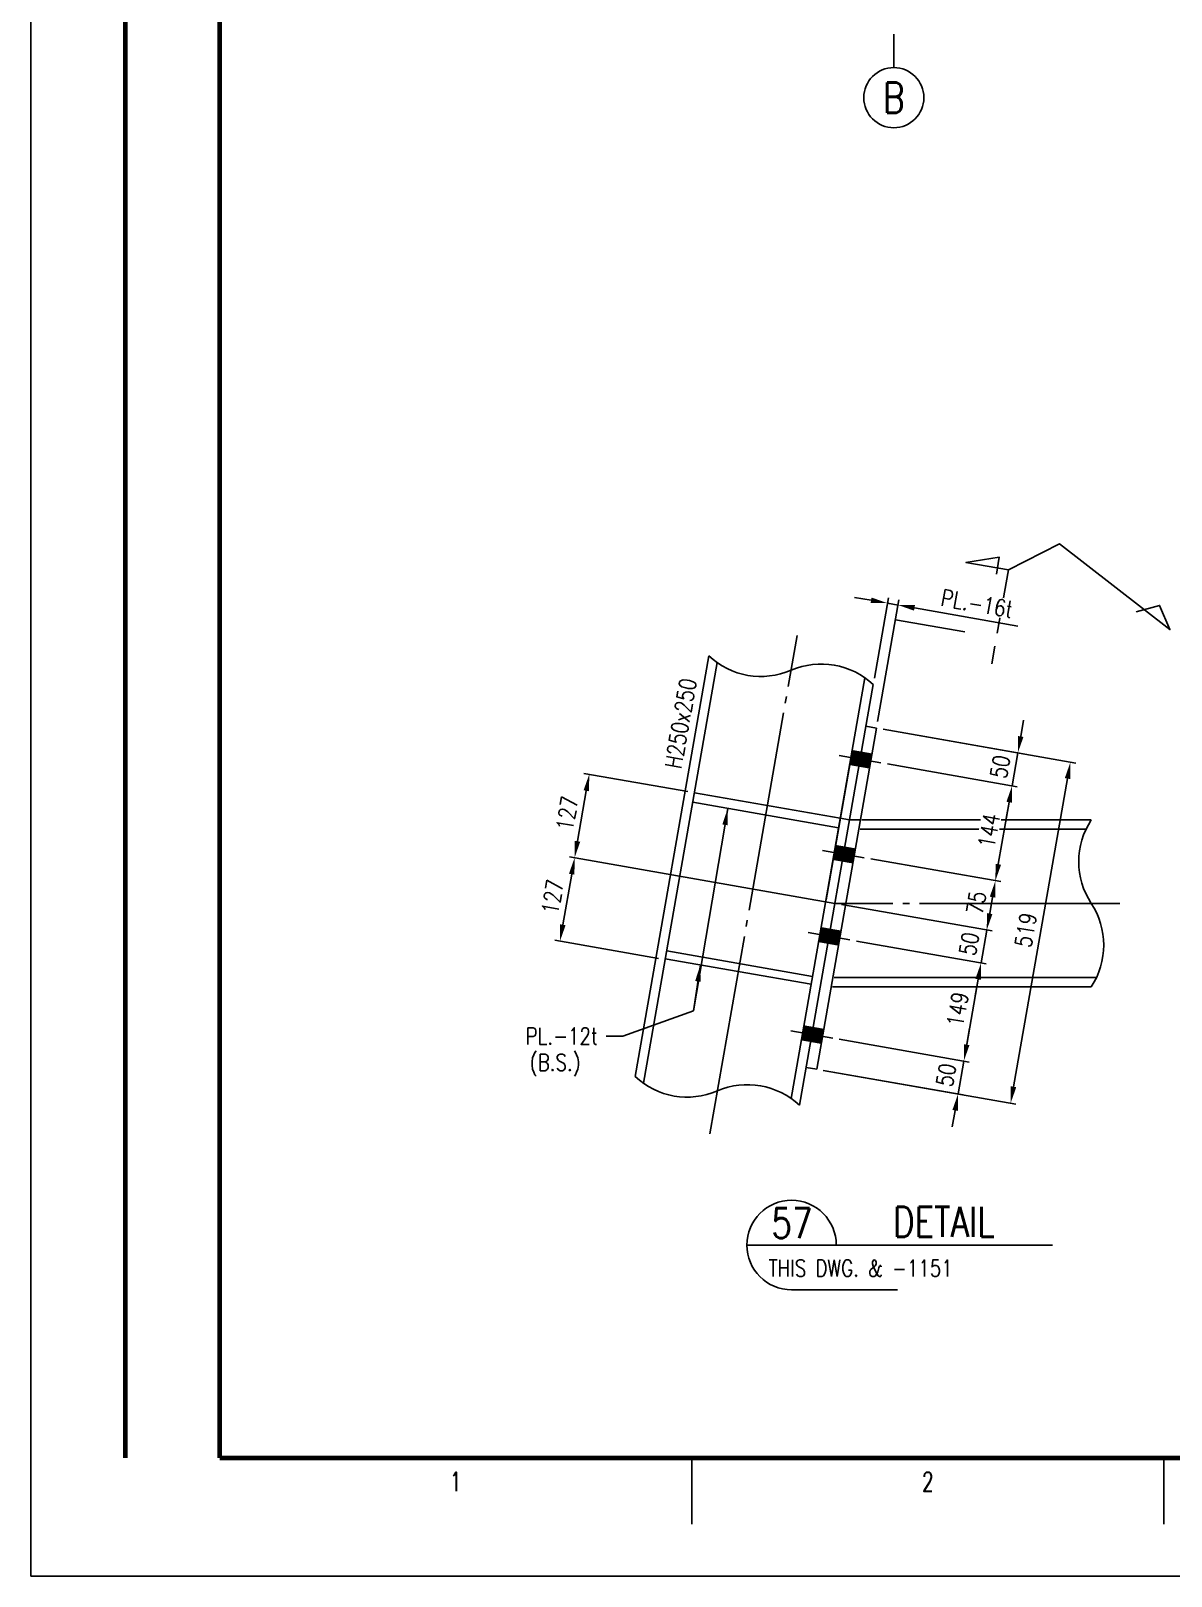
# Model space of a CAD drawing. Header units: millimetres. Extents: x 0 to 134087, y -49114 to 20834.
# Drawn here: x 62431 to 68411, y 14 to 8116 of the extents above; entities that cross this region are included whole.
import ezdxf
from ezdxf.enums import TextEntityAlignment as Align

# ---------------------------------------------------------------- set-up
doc = ezdxf.new("R2010")
doc.units = ezdxf.units.MM
doc.header["$LTSCALE"] = 35
doc.linetypes.add('JNK-CENTER', pattern=[34, 30, -1.5, 1, -1.5])
for name, color, linetype in [('CEN-R', 1, 'JNK-CENTER'), ('CON-C', 4, 'Continuous'), ('CON-G', 3, 'Continuous'), ('CON-W', 7, 'Continuous'), ('CON-Y', 2, 'Continuous'), ('Dim-W', 7, 'Continuous'), ('STL-OBJT', 7, 'Continuous'), ('TXT-Y', 2, 'Continuous')]:
    doc.layers.add(name, color=color, linetype=linetype)
doc.styles.add('ROMANS', font='ROMANS.shx', dxfattribs={"width": 0.8})
doc.styles.add('SIMPLEX', font='simplex.shx', dxfattribs={"width": 0.8})
doc.dimstyles.new('DIM35', dxfattribs={"dimscale": 35, "dimtxt": 2.5, "dimasz": 2.5, "dimexe": 0.8, "dimexo": 1, "dimgap": 1, "dimtad": 1, "dimdec": 1, "dimdsep": 46, "dimtxsty": 'SIMPLEX', "dimcen": 0, "dimclrd": 7, "dimclre": 7, "dimclrt": 2, "dimadec": 1, "dimazin": 2, "dimtfac": 1, "dimtdec": 1, "dimtix": 1, "dimtmove": 2, "dimatfit": 2, "dimfxl": 1, "dimtfill": 1, "dimarcsym": 1})
doc.dimstyles.new('DIM35x3.5', dxfattribs={"dimscale": 35, "dimtxt": 2.5, "dimasz": 2.5, "dimexe": 0.8, "dimexo": 1, "dimgap": 1, "dimtad": 1, "dimdec": 0, "dimlfac": 0.285714, "dimdsep": 46, "dimtxsty": 'SIMPLEX', "dimcen": 0, "dimclrd": 7, "dimclre": 7, "dimclrt": 2, "dimadec": 1, "dimazin": 2, "dimtfac": 1, "dimtdec": 0, "dimtix": 1, "dimtmove": 0, "dimatfit": 2, "dimfxl": 1, "dimtfill": 1, "dimarcsym": 1})

# ---------------------------------------------------------------- blocks, each defined once
blk = doc.blocks.new('TITLE')
at = {"color": 7}
for p, q in [((0, 0), (0, 594.85)), ((99.02, 17.68), (99.02, 7.78)), ((169.76, 17.68), (169.76, 7.78)), ((841, 0), (0, 0))]:
    blk.add_line(p, q, dxfattribs=at)
at = {"color": 7, "const_width": 0.707}
for points in [[(14.15, 577.17), (14.15, 17.68)], [(28.29, 17.68), (28.29, 577.52)], [(28.29, 17.68), (823.67, 17.68)]]:
    blk.add_lwpolyline(points, dxfattribs=at)
at = {"color": 7, "style": 'ROMANS', "width": 0.7}
for s, p in [('1', (63.66, 14.15)), ('2', (134.39, 14.15))]:
    blk.add_text(s, height=2.83, dxfattribs=at).set_placement(p, align=Align.MIDDLE)
blk = doc.blocks.new('*D764')
at = {"layer": 'DEFPOINTS', "color": 0, "transparency": 16777216}
for p in [(66865.7, 4459.9), (66889.3, 4278.1)]:
    blk.add_point(p, dxfattribs=at)
at = {"layer": 'Dim-W', "color": 7, "linetype": 'ByBlock', "lineweight": -2, "transparency": 16777216}
for p, q in [((67622.2, 4416.1), (67637.3, 4502.3)), ((66900.2, 4453.9), (67634.6, 4325.1)), ((67576.8, 4157.6), (67607, 4329.9)), ((66923.7, 4272.1), (67604.4, 4152.7)), ((67561.7, 4071.4), (67546.6, 3985.2))]:
    blk.add_line(p, q, dxfattribs=at)
at = {"layer": 'Dim-W', "color": 7, "transparency": 16777216}
for points in [[(67607.8, 4418.6), (67636.5, 4413.6), (67607, 4329.9)], [(67547.3, 4073.9), (67576.1, 4068.9), (67576.8, 4157.6)]]:
    blk.add_solid(points, dxfattribs=at)
at = {"layer": 'Dim-W', "color": 2, "transparency": 16777216, "insert": (67514.4, 4257.3), "char_height": 87.5, "attachment_point": 5, "rotation": 80.05635, "style": 'SIMPLEX', "bg_fill": 3, "box_fill_scale": 1.1, "bg_fill_color": 256, "bg_fill_true_color": 13158600, "bg_fill_transparency": 0}
blk.add_mtext('50', dxfattribs=at)
at = {"layer": 'DEFPOINTS', "color": 0, "transparency": 16777216}
blk.add_point((67607, 4329.9), dxfattribs=at)
blk = doc.blocks.new('*D765')
at = {"layer": 'DEFPOINTS', "color": 0, "transparency": 16777216}
for p in [(66889.3, 4278.1), (66802, 3780.4), (67489.6, 3659.9)]:
    blk.add_point(p, dxfattribs=at)
at = {"layer": 'Dim-W', "color": 7, "linetype": 'ByBlock', "lineweight": -2, "transparency": 16777216}
for p, q in [((66923.7, 4272.1), (67604.4, 4152.7)), ((67561.7, 4071.4), (67504.7, 3746.1)), ((66836.5, 3774.4), (67517.2, 3655.1))]:
    blk.add_line(p, q, dxfattribs=at)
at = {"layer": 'Dim-W', "color": 7, "transparency": 16777216}
for points in [[(67547.3, 4073.9), (67576.1, 4068.9), (67576.8, 4157.6)], [(67490.3, 3748.6), (67519, 3743.6), (67489.6, 3659.9)]]:
    blk.add_solid(points, dxfattribs=at)
at = {"layer": 'Dim-W', "color": 2, "transparency": 16777216, "insert": (67455.6, 3922.3), "char_height": 87.5, "attachment_point": 5, "rotation": 80.05635, "style": 'SIMPLEX', "bg_fill": 3, "box_fill_scale": 1.1, "bg_fill_color": 256, "bg_fill_true_color": 13158600, "bg_fill_transparency": 0}
blk.add_mtext('144', dxfattribs=at)
blk = doc.blocks.new('*D766')
at = {"layer": 'DEFPOINTS', "color": 0, "transparency": 16777216}
for p in [(66802, 3780.4), (66647.7, 3541)]:
    blk.add_point(p, dxfattribs=at)
at = {"layer": 'Dim-W', "color": 7, "linetype": 'ByBlock', "lineweight": -2, "transparency": 16777216}
for p, q in [((66836.5, 3774.4), (67517.2, 3655.1)), ((67459.4, 3487.5), (67474.5, 3573.7)), ((66682.2, 3534.9), (67471.8, 3396.5))]:
    blk.add_line(p, q, dxfattribs=at)
at = {"layer": 'Dim-W', "color": 7, "transparency": 16777216}
for points in [[(67460.1, 3576.2), (67488.8, 3571.2), (67489.6, 3659.9)], [(67445, 3490), (67473.7, 3485), (67444.2, 3401.3)]]:
    blk.add_solid(points, dxfattribs=at)
at = {"layer": 'Dim-W', "color": 2, "transparency": 16777216, "insert": (67389.3, 3544.2), "char_height": 87.5, "attachment_point": 5, "rotation": 80.05635, "style": 'SIMPLEX', "bg_fill": 3, "box_fill_scale": 1.1, "bg_fill_color": 256, "bg_fill_true_color": 13158600, "bg_fill_transparency": 0}
blk.add_mtext('75', dxfattribs=at)
at = {"layer": 'DEFPOINTS', "color": 0, "transparency": 16777216}
blk.add_point((67489.6, 3659.9), dxfattribs=at)
blk = doc.blocks.new('*D767')
at = {"layer": 'DEFPOINTS', "color": 0, "transparency": 16777216}
for p in [(66726.5, 3349.5), (67414, 3229), (66636.2, 2834.6)]:
    blk.add_point(p, dxfattribs=at)
at = {"layer": 'Dim-W', "color": 7, "linetype": 'ByBlock', "lineweight": -2, "transparency": 16777216}
for p, q in [((66761, 3343.5), (67441.6, 3224.1)), ((67338.9, 2800.3), (67398.9, 3142.8)), ((66670.7, 2828.6), (67351.3, 2709.2))]:
    blk.add_line(p, q, dxfattribs=at)
at = {"layer": 'Dim-W', "color": 7, "transparency": 16777216}
for points in [[(67384.6, 3145.3), (67413.3, 3140.3), (67414, 3229)], [(67324.5, 2802.8), (67353.2, 2797.7), (67323.8, 2714.1)]]:
    blk.add_solid(points, dxfattribs=at)
at = {"layer": 'Dim-W', "color": 2, "transparency": 16777216, "insert": (67291.3, 2985.1), "char_height": 87.5, "attachment_point": 5, "rotation": 80.05635, "style": 'SIMPLEX', "bg_fill": 3, "box_fill_scale": 1.1, "bg_fill_color": 256, "bg_fill_true_color": 13158600, "bg_fill_transparency": 0}
blk.add_mtext('149', dxfattribs=at)
blk = doc.blocks.new('*D768')
at = {"layer": 'DEFPOINTS', "color": 0, "transparency": 16777216}
for p in [(66647.7, 3541), (66726.5, 3349.5)]:
    blk.add_point(p, dxfattribs=at)
at = {"layer": 'Dim-W', "color": 7, "linetype": 'ByBlock', "lineweight": -2, "transparency": 16777216}
for p, q in [((67459.4, 3487.5), (67474.5, 3573.7)), ((66682.2, 3534.9), (67471.8, 3396.5)), ((66761, 3343.5), (67441.6, 3224.1)), ((67444.2, 3401.3), (67414, 3229)), ((67398.9, 3142.8), (67383.8, 3056.6))]:
    blk.add_line(p, q, dxfattribs=at)
at = {"layer": 'Dim-W', "color": 7, "transparency": 16777216}
for points in [[(67445, 3490), (67473.7, 3485), (67444.2, 3401.3)], [(67384.6, 3145.3), (67413.3, 3140.3), (67414, 3229)]]:
    blk.add_solid(points, dxfattribs=at)
at = {"layer": 'Dim-W', "color": 2, "transparency": 16777216, "insert": (67351.6, 3328.8), "char_height": 87.5, "attachment_point": 5, "rotation": 80.05635, "style": 'SIMPLEX', "bg_fill": 3, "box_fill_scale": 1.1, "bg_fill_color": 256, "bg_fill_true_color": 13158600, "bg_fill_transparency": 0}
blk.add_mtext('50', dxfattribs=at)
at = {"layer": 'DEFPOINTS', "color": 0, "transparency": 16777216}
blk.add_point((67414, 3229), dxfattribs=at)
blk = doc.blocks.new('*D769')
at = {"layer": 'DEFPOINTS', "color": 0, "transparency": 16777216}
for p in [(66636.2, 2834.6), (66552.2, 2671.7)]:
    blk.add_point(p, dxfattribs=at)
at = {"layer": 'Dim-W', "color": 7, "linetype": 'ByBlock', "lineweight": -2, "transparency": 16777216}
for p, q in [((67338.9, 2800.3), (67354, 2886.4)), ((66670.7, 2828.6), (67351.3, 2709.2)), ((67323.8, 2714.1), (67293.5, 2541.7)), ((66586.7, 2665.6), (67321.1, 2536.9)), ((67278.4, 2455.5), (67263.3, 2369.3))]:
    blk.add_line(p, q, dxfattribs=at)
at = {"layer": 'Dim-W', "color": 7, "transparency": 16777216}
for points in [[(67324.5, 2802.8), (67353.2, 2797.7), (67323.8, 2714.1)], [(67264.1, 2458), (67292.8, 2453), (67293.5, 2541.7)]]:
    blk.add_solid(points, dxfattribs=at)
at = {"layer": 'Dim-W', "color": 2, "transparency": 16777216, "insert": (67231.1, 2641.5), "char_height": 87.5, "attachment_point": 5, "rotation": 80.05635, "style": 'SIMPLEX', "bg_fill": 3, "box_fill_scale": 1.1, "bg_fill_color": 256, "bg_fill_true_color": 13158600, "bg_fill_transparency": 0}
blk.add_mtext('50', dxfattribs=at)
at = {"layer": 'DEFPOINTS', "color": 0, "transparency": 16777216}
blk.add_point((67293.5, 2541.7), dxfattribs=at)
blk = doc.blocks.new('*D770')
at = {"layer": 'DEFPOINTS', "color": 0, "transparency": 16777216}
for p in [(66865.7, 4459.9), (67882.8, 4281.6), (66552.2, 2671.7)]:
    blk.add_point(p, dxfattribs=at)
at = {"layer": 'Dim-W', "color": 7, "linetype": 'ByBlock', "lineweight": -2, "transparency": 16777216}
for p, q in [((66900.2, 4453.9), (67910.4, 4276.7)), ((67584.4, 2579.5), (67867.7, 4195.4)), ((66586.7, 2665.6), (67596.9, 2488.5))]:
    blk.add_line(p, q, dxfattribs=at)
at = {"layer": 'Dim-W', "color": 7, "transparency": 16777216}
for points in [[(67853.4, 4197.9), (67882.1, 4192.9), (67882.8, 4281.6)], [(67570.1, 2582.1), (67598.8, 2577), (67569.3, 2493.4)]]:
    blk.add_solid(points, dxfattribs=at)
at = {"layer": 'Dim-W', "color": 2, "transparency": 16777216, "insert": (67648.5, 3401.1), "char_height": 87.5, "attachment_point": 5, "rotation": 80.05635, "style": 'SIMPLEX', "bg_fill": 3, "box_fill_scale": 1.1, "bg_fill_color": 256, "bg_fill_true_color": 13158600, "bg_fill_transparency": 0}
blk.add_mtext('519', dxfattribs=at)
blk = doc.blocks.new('*D771')
at = {"layer": 'DEFPOINTS', "color": 0, "transparency": 16777216}
for p in [(65359.3, 4217.8), (65910.8, 4121.1), (66682.2, 3534.9)]:
    blk.add_point(p, dxfattribs=at)
at = {"layer": 'Dim-W', "color": 7, "linetype": 'ByBlock', "lineweight": -2, "transparency": 16777216}
for p, q in [((65876.4, 4127.2), (65331.7, 4222.7)), ((65297.7, 3866.5), (65344.1, 4131.6)), ((66647.7, 3541), (65255, 3785.2))]:
    blk.add_line(p, q, dxfattribs=at)
at = {"layer": 'Dim-W', "color": 7, "transparency": 16777216}
for points in [[(65329.8, 4134.2), (65358.5, 4129.1), (65359.3, 4217.8)], [(65283.3, 3869), (65312, 3864), (65282.6, 3780.3)]]:
    blk.add_solid(points, dxfattribs=at)
at = {"layer": 'Dim-W', "color": 2, "transparency": 16777216, "insert": (65243.3, 4012.7), "char_height": 87.5, "attachment_point": 5, "rotation": 80.05635, "style": 'SIMPLEX', "bg_fill": 3, "box_fill_scale": 1.1, "bg_fill_color": 256, "bg_fill_true_color": 13158600, "bg_fill_transparency": 0}
blk.add_mtext('127', dxfattribs=at)
blk = doc.blocks.new('*D772')
at = {"layer": 'DEFPOINTS', "color": 0, "transparency": 16777216}
for p in [(66682.2, 3534.9), (65205.9, 3342.8), (65757.4, 3246.1)]:
    blk.add_point(p, dxfattribs=at)
at = {"layer": 'Dim-W', "color": 7, "linetype": 'ByBlock', "lineweight": -2, "transparency": 16777216}
for p, q in [((66647.7, 3541), (65255, 3785.2)), ((65267.4, 3694.1), (65221, 3429)), ((65723, 3252.2), (65178.3, 3347.7))]:
    blk.add_line(p, q, dxfattribs=at)
at = {"layer": 'Dim-W', "color": 7, "transparency": 16777216}
for points in [[(65253.1, 3696.7), (65281.8, 3691.6), (65282.6, 3780.3)], [(65206.6, 3431.5), (65235.3, 3426.5), (65205.9, 3342.8)]]:
    blk.add_solid(points, dxfattribs=at)
at = {"layer": 'Dim-W', "color": 2, "transparency": 16777216, "insert": (65166.6, 3575.2), "char_height": 87.5, "attachment_point": 5, "rotation": 80.05635, "style": 'SIMPLEX', "bg_fill": 3, "box_fill_scale": 1.1, "bg_fill_color": 256, "bg_fill_true_color": 13158600, "bg_fill_transparency": 0}
blk.add_mtext('127', dxfattribs=at)
blk = doc.blocks.new('SECMARK4')
at = {"layer": 'CON-C'}
blk.add_line((0, 0), (-2.72, 0), dxfattribs=at)
blk.add_lwpolyline([(-4.67, 0), (-14.32, 0), (-14.32, -6.45), (-15.93, -1.66), (-13.39, -1.66)], dxfattribs=at)
at = {"layer": 'CON-C', "style": 'SIMPLEX', "width": 0.8}
blk.add_attdef('TAG', text='', height=3.5, dxfattribs=at).set_placement((-7.82, -4.86), align=Align.CENTER)
blk = doc.blocks.new('SECTITLE')
at = {"layer": 'CON-G'}
for p, q in [((-1.7, 0), (44.1, 0)), ((5, -6.7), (20.86, -6.7))]:
    blk.add_line(p, q, dxfattribs=at)
blk.add_arc((5, 0), 6.7, 0, 270, dxfattribs=at)
at = {"layer": 'CON-C', "style": 'SIMPLEX', "width": 0.8}
for tag, p in [('A', (5.06, 1.04)), ('ELEVATION', (27.83, 1.22))]:
    blk.add_attdef(tag, text='', height=4.5, dxfattribs=at).set_placement(p, align=Align.CENTER)
at = {"layer": 'CON-Y', "style": 'SIMPLEX', "width": 0.8}
blk.add_attdef('H0000-0000', (1.54, -4.72), '', height=2.5, dxfattribs=at)
blk.add_attdef('SCALE', text='', height=2.5, dxfattribs=at).set_placement((44.9, -3.72), align=Align.RIGHT)
blk = doc.blocks.new('col-line')
at = {"layer": 'CON-Y'}
blk.add_line((0, 3), (0, 8), dxfattribs=at)
blk.add_circle((0, 12.5), 4.5, dxfattribs=at)
at = {"layer": 'CON-C', "style": 'SIMPLEX', "width": 0.8}
blk.add_attdef('1', text='', height=4.5, dxfattribs=at).set_placement((0, 12.5), align=Align.MIDDLE_CENTER)
blk = doc.blocks.new('*D732')
at = {"layer": 'DEFPOINTS', "color": 0, "transparency": 16777216}
for p in [(66978.9, 5105.4), (66848.8, 4687.8), (66865.7, 4459.9)]:
    blk.add_point(p, dxfattribs=at)
at = {"layer": 'Dim-W', "color": 7, "linetype": 'ByBlock', "lineweight": -2, "transparency": 16777216}
for p, q in [((66837.5, 5130.2), (66751.3, 5145.3)), ((66854.8, 4722.3), (66928.5, 5142.7)), ((66871.7, 4494.4), (66983.7, 5133)), ((66923.7, 5115.1), (66978.9, 5105.4)), ((67065, 5090.3), (67607.6, 4995.2))]:
    blk.add_line(p, q, dxfattribs=at)
at = {"layer": 'Dim-W', "color": 7, "transparency": 16777216}
for points in [[(66840, 5144.6), (66835, 5115.8), (66923.7, 5115.1)], [(67067.6, 5104.7), (67062.5, 5075.9), (66978.9, 5105.4)]]:
    blk.add_solid(points, dxfattribs=at)
at = {"layer": 'Dim-W', "color": 2, "transparency": 16777216, "insert": (67393, 5112.8), "char_height": 87.5, "attachment_point": 5, "rotation": 350.05635, "style": 'SIMPLEX', "bg_fill": 3, "box_fill_scale": 1.1, "bg_fill_color": 256, "bg_fill_true_color": 13158600, "bg_fill_transparency": 0}
blk.add_mtext('PL.-16t', dxfattribs=at)

msp = doc.modelspace()

# ---------------------------------------------------------------- linework, layer by layer
for p, q in [((66724.4323, 3978.4843), (66676.1684, 3986.9456)), ((66724.4323, 3978.4843), (66776.9025, 3978.4843)), ((65905.3551, 2977.0332), (65534.8772, 2844.2972))]:
    msp.add_line(p, q)
at = {"layer": 'CEN-R'}
for p, q in [((65991.82, 2333.1986), (66449.692, 4944.9383)), ((66669.6171, 4316.6089), (66889.2745, 4278.1001)), ((66582.3704, 3818.9466), (66802.0278, 3780.4378)), ((66506.8232, 3388.0187), (66726.4805, 3349.5099))]:
    msp.add_line(p, q, dxfattribs=at)
at = {"layer": 'CON-C'}
msp.add_lwpolyline([(67557.2803, 5289.8573), (67826.3716, 5425.3225), (67826.3716, 5425.3225), (68404.4382, 4976.8189), (68350.1792, 5103.0183), (68227.6775, 5069.7183)], dxfattribs=at)
at = {"layer": 'CON-G'}
for p, q in [((65600.2589, 2633.2976), (65986.9289, 4838.8948)), ((65643.7787, 2597.7757), (66030.4487, 4803.3729)), ((66418.5948, 2517.7249), (66805.2648, 4723.3221)), ((66462.1147, 2482.203), (66848.7847, 4687.8002)), ((66552.1852, 2671.6725), (66865.6856, 4459.9044)), ((66810.5269, 4469.5745), (66865.6856, 4459.9044)), ((66734.3394, 4318.7575), (66601.3762, 3560.3244)), ((66667.4325, 3937.1152), (65902.1045, 4071.2872)), ((66676.1684, 3986.9456), (65910.8405, 4121.1176)), ((67992.1427, 3978.4843), (66788.3932, 3978.4843)), ((67964.6695, 3929.4843), (66779.8028, 3929.4843)), ((66523.5903, 3116.6276), (65758.2624, 3250.7996)), ((66530.8429, 3157.9967), (65765.5149, 3292.1687)), ((67992.1427, 3103.4843), (66634.9942, 3103.4843)), ((68019.616, 3152.4843), (66643.5846, 3152.4843)), ((66497.0265, 2681.3425), (66552.1852, 2671.6725))]:
    msp.add_line(p, q, dxfattribs=at)
at = {"layer": 'CON-W'}
msp.add_line((65534.8772, 2844.2972), (65447.3772, 2844.2972), dxfattribs=at)
for points in [[(65986.9289, 4838.8948, 0.299286323), (66417.8568, 4763.3475, -0.299286323), (66848.7847, 4687.8002)], [(67992.1427, 3978.4843, 0.299286323), (67992.1427, 3540.9843, -0.299286323), (67992.1427, 3103.4843)], [(65600.2589, 2633.2976, 0.299286323), (66031.1868, 2557.7503, -0.299286323), (66462.1147, 2482.203)]]:
    msp.add_lwpolyline(points, format="xyb", dxfattribs=at)
at = {"layer": 'Dim-W', "const_width": 80.5}
for points in [[(66835.4667, 4287.5333), (66732.044, 4305.6646)], [(66748.22, 3789.871), (66644.7973, 3808.0023)], [(66672.6727, 3358.9431), (66569.25, 3377.0744)], [(66582.4041, 2844.0436), (66478.9814, 2862.175)]]:
    msp.add_lwpolyline(points, dxfattribs=at)

# ---------------------------------------------------------------- block references
at = {"linetype": 'ByBlock', "xscale": 34.99999999649994, "yscale": 34.99999999649994, "zscale": 34.99999999649994}
msp.add_blockref('TITLE', (62431.2031, 13.8326), dxfattribs=at)
at = {"layer": 'CON-W'}
ref = msp.add_blockref('col-line', (66956.5727, 8203.0767), dxfattribs=dict(at, xscale=-35, yscale=35, zscale=35, rotation=180))
ref.add_attrib('1', 'B', dxfattribs={"layer": 'CON-C', "height": 157.5, "style": 'SIMPLEX', "width": 0.8}).set_placement((66956.5727, 7765.5767), align=Align.MIDDLE_CENTER)
at = {"layer": 'CON-W', "xscale": 34.99999999999204, "yscale": 34.99999999998545, "zscale": 35, "rotation": 260.0563514540344}
msp.add_blockref('SECMARK4', (67470.7535, 4796.3012), dxfattribs=at)
at = {"layer": 'Dim-W', "xscale": 35, "yscale": 35, "zscale": 35}
msp.add_blockref('SECTITLE', (66245.5351, 1749.7335), dxfattribs=at).add_auto_attribs({'H0000-0000': 'THIS DWG. & -1151', 'A': '57', 'ELEVATION': 'DETAIL'})

# ---------------------------------------------------------------- texts
at = {"layer": 'CON-Y', "style": 'SIMPLEX', "width": 0.8}
msp.add_text('(B.S.)', height=87.5, dxfattribs=at).set_placement((65047.3182, 2663.649))
at = {"layer": 'TXT-Y', "color": 2, "style": 'SIMPLEX', "width": 0.8}
msp.add_text('PL.-12t', height=87.5, dxfattribs=at).set_placement((65025.9136, 2801.3988))

# ---------------------------------------------------------------- next in the draw order: dimensions: what is measured, and where the dimension line sits
at = {"layer": 'Dim-W'}
for base, p1, p2, picture, middle in [((67607.0418, 4329.935), (66889.2745, 4278.1001), (66865.6856, 4459.9044), '*D764', (67514.3653, 4257.348)), ((67414.0289, 3228.9737), (66636.2119, 2834.6104), (66726.4805, 3349.5099), '*D767', (67291.3276, 2985.1225))]:
    dim = msp.add_linear_dim(base=base, p1=p1, p2=p2, angle=260.05635146, dimstyle='DIM35x3.5', dxfattribs=at)
    dim.commit()
    dim.dimension.update_dxf_attribs({"geometry": picture, "text_midpoint": middle})

# ---------------------------------------------------------------- next in the draw order: dimensions: what is measured, and where the dimension line sits
dim = msp.add_linear_dim(base=(67489.5762, 3659.9016), p1=(66889.2745, 4278.1001), p2=(66802.0278, 3780.4378), angle=80.05635145, dimstyle='DIM35x3.5', override={"dimtfill": 1}, dxfattribs=at)
dim.commit()
dim.dimension.update_dxf_attribs({"geometry": '*D765', "text_midpoint": (67455.6325, 3922.3312)})
dim = msp.add_linear_dim(base=(67293.5414, 2541.7031), p1=(66636.2119, 2834.6104), p2=(66552.1852, 2671.6725), angle=80.05635145, dimstyle='DIM35x3.5', dxfattribs=at)
dim.commit()
dim.dimension.update_dxf_attribs({"geometry": '*D769', "text_midpoint": (67231.0838, 2641.4872)})

# ---------------------------------------------------------------- next in the draw order: dimensions: what is measured, and where the dimension line sits
dim = msp.add_linear_dim(base=(67489.5762, 3659.9016), p1=(66647.7329, 3540.9843), p2=(66802.0278, 3780.4378), angle=260.05635146, dimstyle='DIM35x3.5', override={"dimtfill": 1}, dxfattribs=at)
dim.commit()
dim.dimension.update_dxf_attribs({"geometry": '*D766', "text_midpoint": (67389.345, 3544.2217)})

# ---------------------------------------------------------------- next in the draw order: dimensions: what is measured, and where the dimension line sits
dim = msp.add_linear_dim(base=(67414.0289, 3228.9737), p1=(66647.7329, 3540.9843), p2=(66726.4805, 3349.5099), angle=80.05635145, dimstyle='DIM35x3.5', override={"dimtfill": 1}, dxfattribs=at)
dim.commit()
dim.dimension.update_dxf_attribs({"geometry": '*D768', "text_midpoint": (67351.5713, 3328.7577)})

# ---------------------------------------------------------------- next in the draw order: dimensions: what is measured, and where the dimension line sits
dim = msp.add_linear_dim(base=(67882.8357, 4281.5848), p1=(66552.1852, 2671.6725), p2=(66865.6856, 4459.9044), angle=260.05635146, dimstyle='DIM35x3.5', dxfattribs=at)
dim.commit()
dim.dimension.update_dxf_attribs({"geometry": '*D770', "text_midpoint": (67648.5184, 3401.0673)})

# ---------------------------------------------------------------- next in the draw order: linework, layer by layer
at = {"layer": 'CEN-R'}
for p, q in [((68141.9996, 3540.9843), (66647.7329, 3540.9843)), ((66416.5546, 2873.1192), (66636.2119, 2834.6104))]:
    msp.add_line(p, q, dxfattribs=at)

# ---------------------------------------------------------------- next in the draw order: dimensions: what is measured, and where the dimension line sits
at = {"layer": 'Dim-W'}
dim = msp.add_linear_dim(base=(66978.8535, 5105.4234), p1=(66848.7847, 4687.8002), p2=(66865.6856, 4459.9044), angle=350.05635145, text='PL.-<>t', dimstyle='DIM35x3.5', override={"dimtfill": 1}, dxfattribs=at)
dim.commit()
dim.dimension.update_dxf_attribs({"geometry": '*D732', "text_midpoint": (67379.4113, 5035.2004), "dimtype": 160})

# ---------------------------------------------------------------- next in the draw order: linework, layer by layer
msp.add_line((66965.255, 5027.8564), (67328.3372, 4964.2033))

# ---------------------------------------------------------------- next in the draw order: dimensions: what is measured, and where the dimension line sits
dim = msp.add_linear_dim(base=(65359.2527, 4217.8181), p1=(66682.2071, 3534.9405), p2=(65910.8405, 4121.1176), angle=260.05635146, dimstyle='DIM35x3.5', dxfattribs=at)
dim.commit()
dim.dimension.update_dxf_attribs({"geometry": '*D771', "text_midpoint": (65243.336, 4012.6666)})

# ---------------------------------------------------------------- next in the draw order: texts
at = {"layer": 'TXT-Y', "style": 'SIMPLEX', "width": 0.8}
msp.add_text('H250x250', height=87.5, rotation=80.05635145, dxfattribs=at).set_placement((65840.8493, 4242.2388))

# ---------------------------------------------------------------- next in the draw order: dimensions: what is measured, and where the dimension line sits
at = {"layer": 'Dim-W'}
dim = msp.add_linear_dim(base=(65205.8538, 3342.8181), p1=(66682.2071, 3534.9405), p2=(65757.4415, 3246.1176), angle=80.05635145, dimstyle='DIM35x3.5', dxfattribs=at)
dim.commit()
dim.dimension.update_dxf_attribs({"geometry": '*D772', "text_midpoint": (65166.6365, 3575.1666)})

# ---------------------------------------------------------------- next in the draw order: leaders
at = {"layer": 'STL-OBJT'}
for points in [[(66086.0986, 4039.0306), (65905.3551, 2977.0332), (65534.8772, 2844.2972)], [(65942.2564, 3218.543), (65905.3551, 2977.0332), (65534.8772, 2844.2972)]]:
    msp.add_leader(points, dimstyle='DIM35', dxfattribs=at)

doc.saveas('drawing.dxf')
